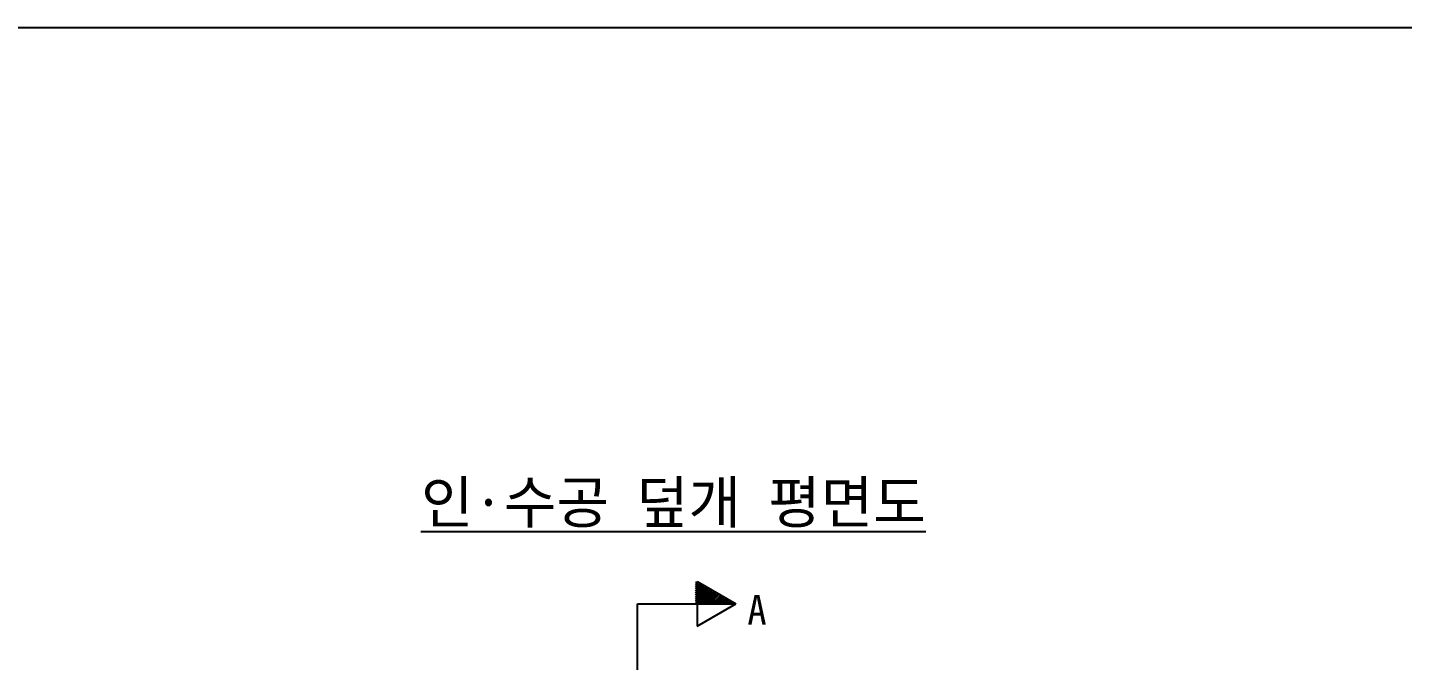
# Model space of a CAD drawing. Header units: millimetres. Extents: x 0 to 7960, y 0 to 5160.
# Drawn here: x 1385 to 3684, y 4082 to 5160 of the extents above; entities that cross this region are included whole.
import ezdxf

# ---------------------------------------------------------------- set-up
doc = ezdxf.new("R2010")
doc.units = ezdxf.units.MM
doc.header["$LTSCALE"] = 100
for name, color, linetype in [('ED-LEAL', 1, 'Continuous'), ('ED-LEAT', 3, 'Continuous'), ('ED-TEX1', 6, 'Continuous')]:
    doc.layers.add(name, color=color, linetype=linetype)
doc.layers.add('EX-PAPR', color=2, linetype='Continuous', plot=False)
doc.styles.add('굴림', font='GulimChe.ttf')

# ---------------------------------------------------------------- blocks, each defined once
blk = doc.blocks.new('*X33')
at = {"color": 0}
for p, q in [((675.67, 391.94), (675.7, 391.97)), ((675.67, 391.76), (675.81, 391.91)), ((675.67, 391.59), (675.92, 391.84)), ((675.67, 391.41), (676.04, 391.78)), ((675.67, 391.23), (676.15, 391.71)), ((675.67, 391.06), (676.26, 391.65)), ((675.67, 390.88), (676.37, 391.58)), ((675.67, 390.7), (676.48, 391.52)), ((675.67, 390.53), (676.6, 391.46)), ((675.67, 390.35), (676.71, 391.39)), ((675.67, 390.17), (676.82, 391.33)), ((675.8, 390.13), (676.93, 391.26)), ((675.97, 390.13), (677.04, 391.2)), ((676.15, 390.13), (677.16, 391.13)), ((676.33, 390.13), (677.27, 391.07)), ((676.5, 390.13), (677.38, 391)), ((676.68, 390.13), (677.49, 390.94)), ((676.86, 390.13), (677.6, 390.87)), ((677.03, 390.13), (677.72, 390.81)), ((677.21, 390.13), (677.83, 390.74)), ((677.39, 390.13), (677.94, 390.68)), ((677.56, 390.13), (678.05, 390.61)), ((677.74, 390.13), (678.17, 390.55)), ((677.92, 390.13), (678.28, 390.48)), ((678.1, 390.13), (678.39, 390.42)), ((678.27, 390.13), (678.5, 390.36)), ((678.45, 390.13), (678.61, 390.29)), ((678.63, 390.13), (678.73, 390.23)), ((678.8, 390.13), (678.84, 390.16))]:
    blk.add_line(p, q, dxfattribs=at)

msp = doc.modelspace()

# ---------------------------------------------------------------- linework, layer by layer
at = {"layer": 'ED-LEAL'}
for p, q in [((2404.9, 4085), (2404.9, 4195.4)), ((2404.9, 4195.4), (2504.5, 4195.4)), ((2504.5, 4195.4), (2569.2, 4195.4))]:
    msp.add_line(p, q, dxfattribs=at)
for points in [[(2504.5, 4232.7), (2569.2, 4195.4)], [(2504.5, 4195.4), (2504.5, 4232.7)], [(2504.5, 4158.1), (2569.2, 4195.4)], [(2504.5, 4195.4), (2504.5, 4158.1)]]:
    msp.add_lwpolyline(points, dxfattribs=at)
at = {"layer": 'EX-PAPR'}
msp.add_lwpolyline([(0, 5160), (7960, 5160), (7960, 0), (0, 0)], close=True, dxfattribs=at)

# ---------------------------------------------------------------- block references
at = {"layer": 'ED-LEAL', "xscale": 20, "yscale": 20, "zscale": 20}
msp.add_blockref('*X33', (-11011.4, -3607.1), dxfattribs=at)

# ---------------------------------------------------------------- texts
at = {"layer": 'ED-LEAT', "style": '굴림'}
msp.add_text('A', height=50, dxfattribs=at).set_placement((2588.6, 4160.5))
at = {"layer": 'ED-TEX1', "style": '굴림'}
msp.add_text('%%U인·수공 덮개 평면도', height=70, dxfattribs=at).set_placement((2043, 4330.5))

doc.saveas('drawing.dxf')
